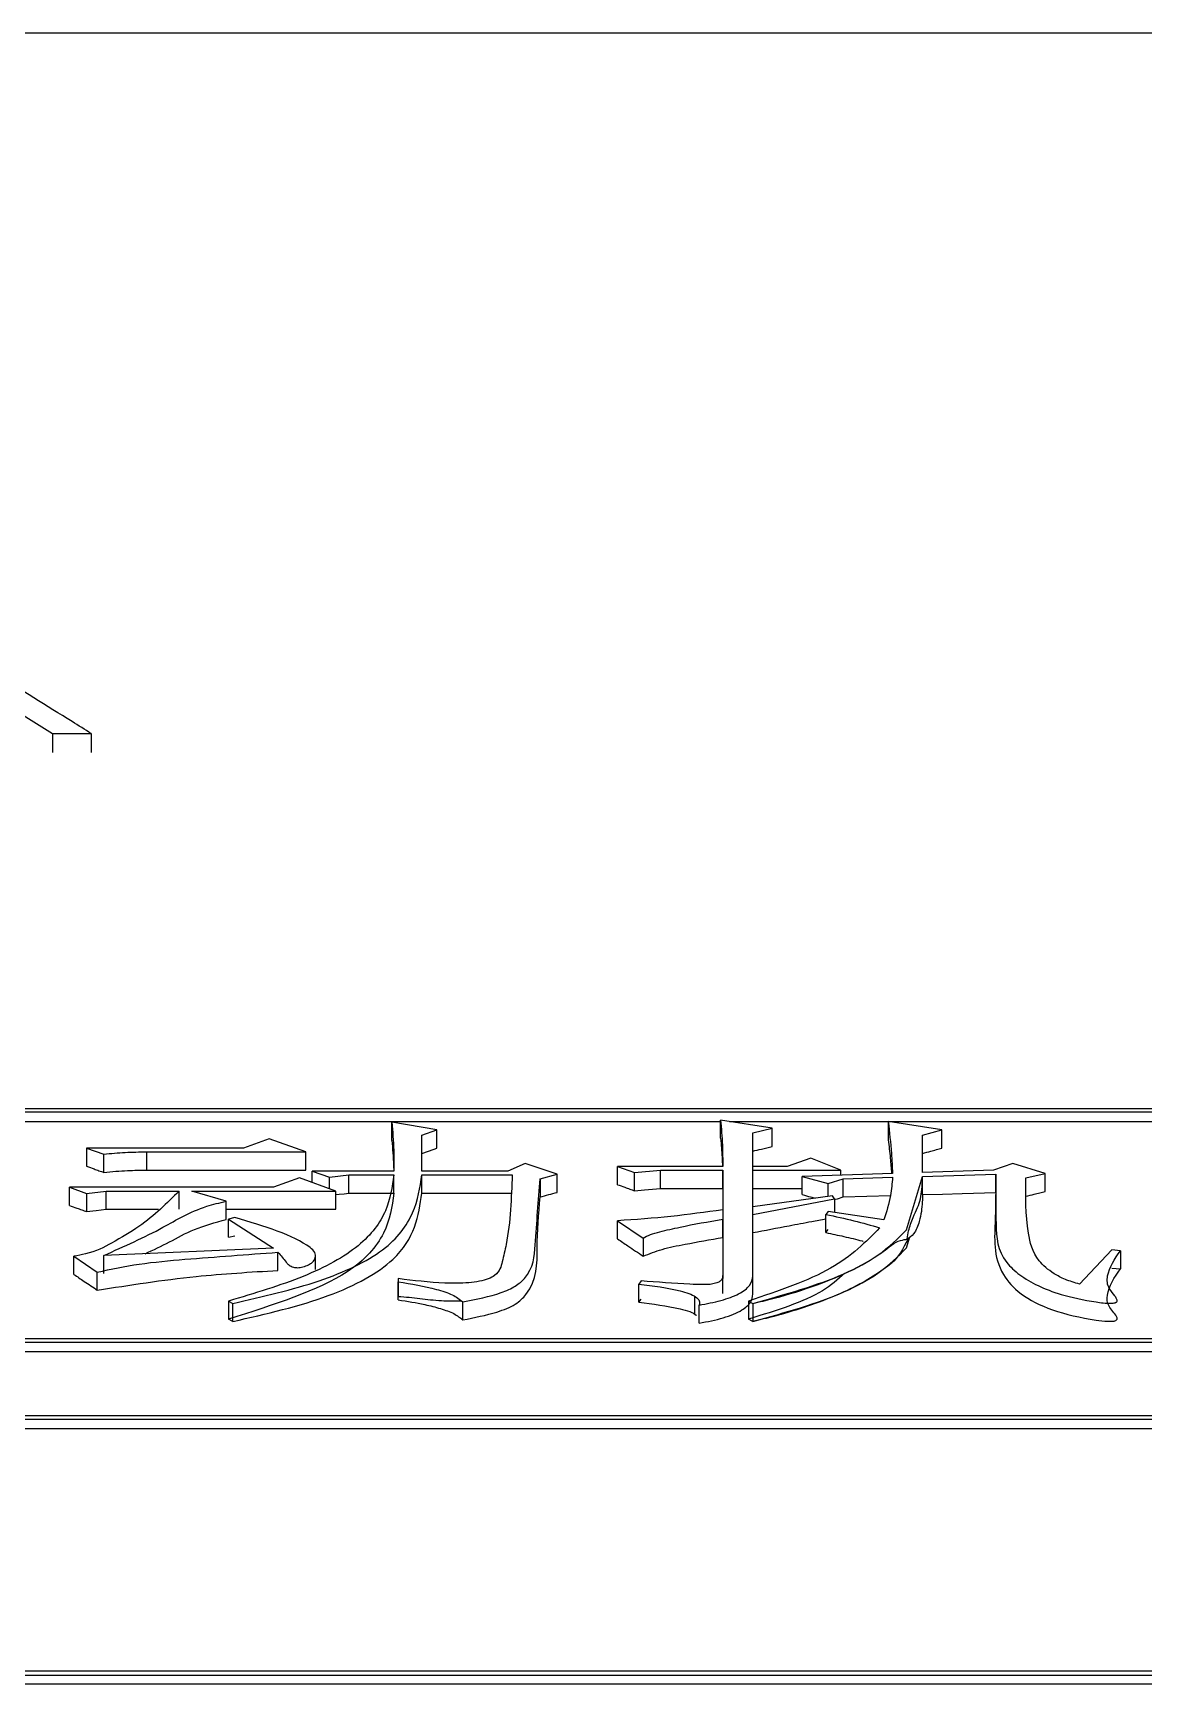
# Model space of a CAD drawing. Header units: millimetres. Extents: x 1852 to 4288, y 681 to 2404.
# Drawn here: x 2425.46 to 2431.05, y 2204.08 to 2212.39 of the extents above; entities that cross this region are included whole.
import ezdxf

# ---------------------------------------------------------------- set-up
doc = ezdxf.new("R2010")
doc.units = ezdxf.units.MM

msp = doc.modelspace()

# ---------------------------------------------------------------- linework, layer by layer
at = {"color": 7, "linetype": 'Continuous', "lineweight": 25}
for p, q in [((2442.3797, 2212.392), (2405.3797, 2212.3935)), ((2425.2602, 2209.0494), (2425.5559, 2208.8652)), ((2425.5559, 2208.8652), (2425.751, 2208.8652)), ((2425.751, 2208.8652), (2425.751, 2208.7705)), ((2440.1808, 2206.9755), (2418.1978, 2206.9761)), ((2440.1308, 2206.9581), (2418.2478, 2206.9587)), ((2424.0058, 2206.9124), (2428.919, 2206.9122)), ((2427.4911, 2206.8699), (2427.264, 2206.908)), ((2427.264, 2206.8158), (2427.264, 2206.908)), ((2429.1786, 2206.8775), (2428.919, 2206.9193)), ((2428.919, 2206.8272), (2428.919, 2206.9193)), ((2428.963, 2206.9122), (2434.4142, 2206.9121)), ((2430.0332, 2206.8698), (2429.7628, 2206.9117)), ((2429.7628, 2206.9117), (2429.7628, 2206.8195)), ((2426.6474, 2206.8241), (2426.5176, 2206.7781)), ((2426.8313, 2206.7589), (2426.6474, 2206.8241)), ((2427.4154, 2206.8432), (2427.4911, 2206.8699)), ((2427.4154, 2206.6624), (2427.4154, 2206.8432)), ((2427.4154, 2206.7511), (2427.4154, 2206.8432)), ((2427.4911, 2206.7778), (2427.4911, 2206.8699)), ((2429.0813, 2206.8546), (2429.1786, 2206.8775)), ((2429.0813, 2206.6856), (2429.0813, 2206.8546)), ((2429.0813, 2206.8539), (2429.0813, 2206.8546)), ((2429.1786, 2206.7854), (2429.1786, 2206.8775)), ((2429.9358, 2206.8431), (2430.0332, 2206.8698)), ((2429.9358, 2206.6546), (2429.9358, 2206.8431)), ((2429.9358, 2206.8423), (2429.9358, 2206.8431)), ((2430.0332, 2206.7777), (2430.0332, 2206.8698)), ((2425.7279, 2206.7781), (2425.7279, 2206.6861)), ((2425.7279, 2206.7781), (2425.8144, 2206.7474)), ((2426.5176, 2206.7781), (2425.7279, 2206.7781)), ((2425.8144, 2206.6554), (2425.8144, 2206.7474)), ((2426.0308, 2206.6669), (2426.0308, 2206.7589)), ((2426.0308, 2206.7589), (2426.8313, 2206.7589)), ((2426.8313, 2206.6669), (2426.8313, 2206.7589)), ((2427.4154, 2206.6624), (2427.4154, 2206.7511)), ((2429.0813, 2206.6856), (2429.0813, 2206.7625)), ((2429.3733, 2206.728), (2429.2543, 2206.6856)), ((2429.5248, 2206.6662), (2429.3733, 2206.728)), ((2429.9358, 2206.6553), (2429.9358, 2206.7511)), ((2426.0308, 2206.6669), (2426.8313, 2206.6669)), ((2426.8637, 2206.6624), (2426.9503, 2206.6314)), ((2427.2748, 2206.6624), (2426.8637, 2206.6624)), ((2426.8637, 2206.6041), (2426.8637, 2206.6624)), ((2426.9503, 2206.6314), (2427.0476, 2206.643)), ((2427.0476, 2206.643), (2427.2748, 2206.643)), ((2427.0476, 2206.5512), (2427.0476, 2206.643)), ((2427.2748, 2206.5512), (2427.2748, 2206.643)), ((2427.8481, 2206.6624), (2427.4154, 2206.6624)), ((2427.4154, 2206.5512), (2427.4154, 2206.643)), ((2427.4154, 2206.643), (2427.8697, 2206.643)), ((2427.9346, 2206.7011), (2427.8481, 2206.6624)), ((2428.0969, 2206.6469), (2427.9346, 2206.7011)), ((2428.0103, 2206.6236), (2428.0969, 2206.6469)), ((2428.0969, 2206.555), (2428.0969, 2206.6469)), ((2428.3998, 2206.6856), (2428.4863, 2206.6546)), ((2428.9298, 2206.6856), (2428.3998, 2206.6856)), ((2428.3998, 2206.5937), (2428.3998, 2206.6856)), ((2428.4863, 2206.6546), (2428.6161, 2206.6662)), ((2428.4863, 2206.5628), (2428.4863, 2206.6546)), ((2428.6161, 2206.6662), (2428.9298, 2206.6662)), ((2428.6161, 2206.5744), (2428.6161, 2206.6662)), ((2428.9298, 2206.6662), (2428.9298, 2206.4672)), ((2428.9298, 2206.5744), (2428.9298, 2206.6662)), ((2429.2543, 2206.6856), (2429.0813, 2206.6856)), ((2429.0813, 2206.5937), (2429.0813, 2206.6856)), ((2429.0813, 2206.6662), (2429.5248, 2206.6662)), ((2429.0813, 2206.4829), (2429.0813, 2206.6662)), ((2429.0813, 2206.5744), (2429.0813, 2206.6662)), ((2429.7844, 2206.6507), (2429.3301, 2206.6352)), ((2429.5248, 2206.6418), (2429.5248, 2206.6662)), ((2430.2928, 2206.6662), (2429.9358, 2206.6546)), ((2429.9358, 2206.6352), (2430.3036, 2206.6468)), ((2430.3902, 2206.701), (2430.2928, 2206.6662)), ((2430.3036, 2206.555), (2430.3036, 2206.6468)), ((2430.5524, 2206.6507), (2430.3902, 2206.701)), ((2430.4551, 2206.6274), (2430.5524, 2206.6507)), ((2430.5524, 2206.5588), (2430.5524, 2206.6507)), ((2425.6414, 2206.5808), (2425.7279, 2206.5496)), ((2426.669, 2206.5808), (2425.6414, 2206.5808)), ((2425.6414, 2206.4891), (2425.6414, 2206.5808)), ((2425.7279, 2206.5496), (2425.8253, 2206.5613)), ((2425.8253, 2206.5613), (2426.193, 2206.5613)), ((2425.8253, 2206.4696), (2425.8253, 2206.5613)), ((2426.193, 2206.4696), (2426.193, 2206.5613)), ((2426.2579, 2206.5613), (2426.9827, 2206.5613)), ((2426.4308, 2206.5105), (2426.258, 2206.5613)), ((2426.7988, 2206.6275), (2426.669, 2206.5808)), ((2426.9827, 2206.5613), (2426.7988, 2206.6275)), ((2426.9503, 2206.573), (2426.9503, 2206.6314)), ((2426.9827, 2206.4696), (2426.9827, 2206.5613)), ((2428.0103, 2206.6236), (2428.0103, 2206.5318)), ((2428.6161, 2206.5744), (2428.9298, 2206.5744)), ((2428.9298, 2206.5744), (2428.9298, 2206.3756)), ((2429.0813, 2206.5744), (2429.3301, 2206.5744)), ((2429.3301, 2206.6352), (2429.4599, 2206.6002)), ((2429.3301, 2206.5434), (2429.3301, 2206.6352)), ((2429.4599, 2206.6002), (2429.5356, 2206.6235)), ((2429.4599, 2206.5348), (2429.4599, 2206.6002)), ((2429.5356, 2206.6235), (2429.7844, 2206.6313)), ((2429.5356, 2206.5317), (2429.5356, 2206.6235)), ((2429.8547, 2206.3666), (2429.9358, 2206.6352)), ((2429.9358, 2206.5434), (2429.9358, 2206.6352)), ((2429.9358, 2206.6351), (2429.9358, 2206.6352)), ((2430.3042, 2206.5784), (2430.3036, 2206.5782)), ((2425.7279, 2206.5496), (2425.7279, 2206.4579)), ((2426.4308, 2206.4189), (2426.4308, 2206.5105)), ((2427.0476, 2206.5512), (2427.2748, 2206.5512)), ((2427.4154, 2206.5512), (2427.8697, 2206.5512)), ((2429.4815, 2206.5378), (2429.0813, 2206.4829)), ((2429.0813, 2206.4436), (2429.4923, 2206.5221)), ((2429.0813, 2206.3913), (2429.0813, 2206.4829)), ((2429.4923, 2206.5221), (2429.4815, 2206.5378)), ((2429.4923, 2206.5221), (2429.4923, 2206.4543)), ((2429.5356, 2206.5317), (2429.7738, 2206.5392)), ((2425.8253, 2206.4696), (2426.0889, 2206.4696)), ((2426.4308, 2206.4696), (2426.9827, 2206.4696)), ((2426.4743, 2206.4279), (2426.4418, 2206.42)), ((2426.4418, 2206.42), (2426.669, 2206.2733)), ((2426.4418, 2206.3285), (2426.4418, 2206.42)), ((2428.4, 2206.4119), (2428.5294, 2206.3251)), ((2428.4, 2206.3204), (2428.4, 2206.4119)), ((2428.9298, 2206.42), (2428.9298, 2206.137)), ((2428.9298, 2206.3284), (2428.9298, 2206.42)), ((2429.0813, 2206.133), (2429.0813, 2206.4436)), ((2429.0813, 2206.4423), (2429.0813, 2206.4436)), ((2429.4599, 2206.4593), (2429.4491, 2206.4436)), ((2429.4491, 2206.352), (2429.4491, 2206.4436)), ((2429.7411, 2206.416), (2429.4599, 2206.4593)), ((2430.3023, 2206.4743), (2430.3023, 2206.3815)), ((2426.4418, 2206.3285), (2426.4743, 2206.3364)), ((2428.5294, 2206.3251), (2428.5294, 2206.2337)), ((2428.9298, 2206.3284), (2428.9298, 2206.1215)), ((2429.0813, 2206.0418), (2429.0813, 2206.3521)), ((2429.4491, 2206.352), (2429.4599, 2206.3678)), ((2429.8547, 2206.2751), (2429.8716, 2206.331)), ((2425.663, 2206.1421), (2425.663, 2206.2334)), ((2425.663, 2206.2334), (2425.7816, 2206.1534)), ((2426.669, 2206.2733), (2425.8144, 2206.2374)), ((2425.8144, 2206.1461), (2425.8144, 2206.2374)), ((2426.6907, 2206.162), (2426.6907, 2206.2533)), ((2426.8795, 2206.1665), (2426.8795, 2206.2336)), ((2430.8878, 2206.2652), (2430.7256, 2206.0927)), ((2430.9311, 2206.2612), (2430.8878, 2206.2652)), ((2430.9311, 2206.2612), (2430.9311, 2206.1699)), ((2425.7816, 2206.0622), (2425.7816, 2206.1534)), ((2430.8878, 2206.1739), (2430.9311, 2206.1699)), ((2427.2964, 2206.1205), (2427.2964, 2206.0294)), ((2427.2964, 2206.0137), (2427.2964, 2206.1048)), ((2428.5188, 2206.1088), (2428.508, 2206.0927)), ((2428.508, 2206.0016), (2428.508, 2206.0927)), ((2428.9298, 2206.0458), (2428.9298, 2206.137)), ((2429.0813, 2206.0418), (2429.0813, 2206.133)), ((2426.4419, 2206.0077), (2426.4419, 2205.9167)), ((2426.4419, 2206.0077), (2426.4634, 2205.9955)), ((2426.4634, 2205.9045), (2426.4634, 2205.9955)), ((2427.2964, 2206.0137), (2427.2964, 2206.0294)), ((2427.621, 2205.9125), (2427.621, 2206.0035)), ((2428.508, 2206.0016), (2428.5188, 2206.0177)), ((2428.7889, 2205.9399), (2428.7889, 2206.0308)), ((2428.8108, 2205.8963), (2428.8109, 2205.9873)), ((2429.0596, 2206.0076), (2429.0596, 2205.9166)), ((2429.0596, 2206.0076), (2429.0813, 2205.9954)), ((2429.0813, 2205.9954), (2429.0813, 2205.9045)), ((2426.4634, 2205.9045), (2426.4419, 2205.9167)), ((2429.0813, 2205.9045), (2429.0596, 2205.9166)), ((2418.2479, 2205.8196), (2440.1309, 2205.819)), ((2418.1979, 2205.8006), (2440.1809, 2205.8001)), ((2418.1979, 2205.7545), (2440.1809, 2205.7539)), ((2440.1309, 2205.4297), (2418.1479, 2205.4302)), ((2440.0809, 2205.4103), (2418.1979, 2205.4108)), ((2418.1979, 2205.3656), (2440.0809, 2205.3651)), ((2418.1479, 2204.1241), (2440.1309, 2204.1236)), ((2418.1479, 2204.0796), (2440.1309, 2204.0791)), ((2418.1979, 2204.1451), (2440.0809, 2204.1446))]:
    msp.add_line(p, q, dxfattribs=at)
at = {"color": 7, "linetype": 'Continuous', "lineweight": 25, "flags": 128}
for points in [[(2425.5559, 2208.8652), (2425.5559, 2208.8412), (2425.5559, 2208.8173), (2425.5559, 2208.7705)], [(2428.4863, 2206.5628), (2428.5351, 2206.5671), (2428.5756, 2206.5708), (2428.6161, 2206.5744)], [(2426.9827, 2206.5434), (2426.9989, 2206.5454), (2427.0233, 2206.5483), (2427.0476, 2206.5512)], [(2429.9358, 2206.5434), (2430.0355, 2206.5465), (2430.1352, 2206.5497), (2430.3036, 2206.555)], [(2425.7279, 2206.4579), (2425.7766, 2206.4638), (2425.8253, 2206.4696)]]:
    msp.add_lwpolyline(points, dxfattribs=at)
at = {"color": 7, "linetype": 'Continuous', "lineweight": 25}
for points, knots in [([(2425.751, 2208.8652), (2425.7189, 2208.8853), (2425.5584, 2208.9862), (2425.2507, 2209.176), (2424.9751, 2209.3392), (2424.8279, 2209.4263)], [0, 0, 0, 0, 0.104313, 0.521568, 1, 1, 1, 1]), ([(2427.264, 2206.908), (2427.2679, 2206.8612), (2427.2747, 2206.7799), (2427.2747, 2206.6974), (2427.2748, 2206.6624)], [0, 0, 0, 0, 0.5756678, 1, 1, 1, 1]), ([(2428.919, 2206.9193), (2428.9226, 2206.8772), (2428.9291, 2206.7998), (2428.9296, 2206.7213), (2428.9298, 2206.6856)], [0, 0, 0, 0, 0.5442719, 1, 1, 1, 1]), ([(2429.7628, 2206.9117), (2429.7687, 2206.8584), (2429.7784, 2206.7719), (2429.7827, 2206.6843), (2429.7844, 2206.6507)], [0, 0, 0, 0, 0.617116, 1, 1, 1, 1]), ([(2427.264, 2206.8158), (2427.2677, 2206.7744), (2427.2723, 2206.7245), (2427.2734, 2206.6739), (2427.2735, 2206.6652)], [0, 0, 0, 0, 0.82802, 1, 1, 1, 1]), ([(2428.919, 2206.8272), (2428.922, 2206.7954), (2428.9263, 2206.7485), (2428.9277, 2206.701), (2428.9281, 2206.6856)], [0, 0, 0, 0, 0.675043, 1, 1, 1, 1]), ([(2429.7628, 2206.8195), (2429.7665, 2206.7887), (2429.7734, 2206.7327), (2429.7773, 2206.676), (2429.7791, 2206.6505)], [0, 0, 0, 0, 0.550115, 1, 1, 1, 1]), ([(2425.8144, 2206.7474), (2425.8499, 2206.7509), (2425.9209, 2206.7578), (2425.9941, 2206.7586), (2426.0308, 2206.7589)], [0, 0, 0, 0, 0.498867, 1, 1, 1, 1]), ([(2427.4154, 2206.7511), (2427.4217, 2206.7533), (2427.4343, 2206.7578), (2427.4533, 2206.7645), (2427.4722, 2206.7711), (2427.4848, 2206.7756), (2427.4911, 2206.7778)], [0, 0, 0, 0, 0.25, 0.5, 0.75, 1, 1, 1, 1]), ([(2429.0813, 2206.7625), (2429.0955, 2206.7659), (2429.1189, 2206.7714), (2429.1514, 2206.779), (2429.1695, 2206.7832), (2429.1786, 2206.7854)], [0, 0, 0, 0, 0.439881, 0.71994, 1, 1, 1, 1]), ([(2429.9358, 2206.7511), (2429.9495, 2206.7548), (2429.9725, 2206.7611), (2430.005, 2206.77), (2430.0238, 2206.7752), (2430.0332, 2206.7777)], [0, 0, 0, 0, 0.420135, 0.710067, 1, 1, 1, 1]), ([(2425.7279, 2206.6861), (2425.7403, 2206.6818), (2425.7609, 2206.6744), (2425.7897, 2206.6642), (2425.8062, 2206.6583), (2425.8144, 2206.6554)], [0, 0, 0, 0, 0.428609, 0.7143039, 1, 1, 1, 1]), ([(2425.8144, 2206.6554), (2425.8542, 2206.6592), (2425.9253, 2206.6661), (2425.9985, 2206.6667), (2426.0308, 2206.6669)], [0, 0, 0, 0, 0.558823, 1, 1, 1, 1]), ([(2427.2748, 2206.643), (2427.2661, 2206.5827), (2427.2487, 2206.4619), (2427.1178, 2206.2803), (2426.8303, 2206.1233), (2426.5725, 2206.0466), (2426.4419, 2206.0077)], [0, 0, 0, 0, 0.244354, 0.489935, 0.74136, 1, 1, 1, 1]), ([(2426.4634, 2205.9955), (2426.6141, 2206.0301), (2426.9106, 2206.098), (2427.2472, 2206.2578), (2427.386, 2206.4515), (2427.4056, 2206.5793), (2427.4154, 2206.643)], [0, 0, 0, 0, 0.260193, 0.511851, 0.756551, 1, 1, 1, 1]), ([(2427.8697, 2206.643), (2427.8659, 2206.5262), (2427.8611, 2206.3808), (2427.8216, 2206.2117), (2427.8063, 2206.1498), (2427.7518, 2206.1181), (2427.7054, 2206.1059), (2427.6316, 2206.0963), (2427.4895, 2206.0965), (2427.3736, 2206.1109), (2427.2964, 2206.1205)], [0, 0, 0, 0, 0.489896, 0.610272, 0.706493, 0.735858, 0.765559, 0.797173, 0.865064, 1, 1, 1, 1]), ([(2430.3036, 2206.6468), (2430.3035, 2206.5631), (2430.3034, 2206.4167), (2430.312, 2206.2403), (2430.4206, 2206.1391), (2430.512, 2206.0842), (2430.6399, 2206.0352), (2430.7678, 2206.0082), (2430.8612, 2205.9956), (2430.8942, 2205.9971), (2430.9033, 2205.9987), (2430.9086, 2206.0006), (2430.9126, 2206.003), (2430.9165, 2206.0092), (2430.9127, 2206.0201), (2430.8987, 2206.0406), (2430.8651, 2206.0776), (2430.8608, 2206.1567), (2430.903, 2206.2194), (2430.9311, 2206.2612)], [0, 0, 0, 0, 0.249545, 0.436315, 0.501271, 0.564646, 0.626364, 0.704484, 0.733965, 0.739063, 0.743353, 0.745337, 0.747325, 0.751675, 0.763079, 0.778003, 0.812665, 0.875175, 1, 1, 1, 1]), ([(2426.193, 2206.5613), (2426.1323, 2206.5004), (2426.0406, 2206.4086), (2425.8684, 2206.3062), (2425.7615, 2206.2504), (2425.6831, 2206.2368), (2425.663, 2206.2334)], [0, 0, 0, 0, 0.493221, 0.743655, 0.934367, 1, 1, 1, 1]), ([(2427.6211, 2206.0034), (2427.689, 2206.0169), (2427.7896, 2206.0367), (2427.8895, 2206.0815), (2427.9776, 2206.1607), (2427.9895, 2206.349), (2428.002, 2206.5137), (2428.0103, 2206.6236)], [0, 0, 0, 0, 0.132838, 0.196641, 0.258559, 0.505709, 1, 1, 1, 1]), ([(2428.3998, 2206.5937), (2428.4121, 2206.5893), (2428.4327, 2206.5819), (2428.4616, 2206.5716), (2428.4781, 2206.5657), (2428.4863, 2206.5628)], [0, 0, 0, 0, 0.4286115, 0.7143059, 1, 1, 1, 1]), ([(2429.7844, 2206.6313), (2429.7819, 2206.6008), (2429.776, 2206.5292), (2429.7538, 2206.4572), (2429.7411, 2206.416)], [0, 0, 0, 0, 0.426568, 1, 1, 1, 1]), ([(2429.8587, 2206.3205), (2429.8608, 2206.3345), (2429.865, 2206.363), (2429.8894, 2206.4403), (2429.9236, 2206.4925), (2429.933, 2206.5724), (2429.9351, 2206.6169), (2429.9357, 2206.6304), (2429.9358, 2206.6352)], [0, 0, 0, 0, 0.068352, 0.139472, 0.508143, 0.851675, 0.94747, 1, 1, 1, 1]), ([(2430.7256, 2206.0927), (2430.7008, 2206.1002), (2430.6518, 2206.115), (2430.5788, 2206.1543), (2430.4925, 2206.2312), (2430.4534, 2206.3976), (2430.4544, 2206.5355), (2430.4551, 2206.6274)], [0, 0, 0, 0, 0.065694, 0.129902, 0.255713, 0.503859, 1, 1, 1, 1]), ([(2430.4551, 2206.5356), (2430.4694, 2206.539), (2430.4927, 2206.5446), (2430.5252, 2206.5523), (2430.5433, 2206.5567), (2430.5524, 2206.5588)], [0, 0, 0, 0, 0.44, 0.72, 1, 1, 1, 1]), ([(2425.6414, 2206.4891), (2425.6537, 2206.4846), (2425.6743, 2206.4772), (2425.7032, 2206.4668), (2425.7197, 2206.4609), (2425.7279, 2206.4579)], [0, 0, 0, 0, 0.428613, 0.714306, 1, 1, 1, 1]), ([(2425.8144, 2206.2374), (2425.9174, 2206.283), (2426.0974, 2206.3628), (2426.2647, 2206.4705), (2426.3971, 2206.5024), (2426.4308, 2206.5105)], [0, 0, 0, 0, 0.498749, 0.872406, 1, 1, 1, 1]), ([(2427.2748, 2206.5512), (2427.265, 2206.4838), (2427.2455, 2206.3487), (2427.0342, 2206.1039), (2426.6684, 2205.9883), (2426.4419, 2205.9167)], [0, 0, 0, 0, 0.274345, 0.550604, 1, 1, 1, 1]), ([(2426.4634, 2205.9045), (2426.6321, 2205.9433), (2426.9628, 2206.0193), (2427.3694, 2206.2467), (2427.3981, 2206.4364), (2427.4154, 2206.5512)], [0, 0, 0, 0, 0.291461, 0.571537, 1, 1, 1, 1]), ([(2427.6211, 2205.9125), (2427.6806, 2205.9242), (2427.78, 2205.9438), (2427.8919, 2205.9894), (2427.9993, 2206.0976), (2427.9907, 2206.2853), (2428.0035, 2206.4465), (2428.0103, 2206.5318)], [0, 0, 0, 0, 0.117242, 0.195683, 0.274072, 0.616161, 1, 1, 1, 1]), ([(2428.0103, 2206.5318), (2428.0247, 2206.5357), (2428.0536, 2206.5434), (2428.0825, 2206.5512), (2428.0969, 2206.555)], [0, 0, 0, 0, 0.5, 1, 1, 1, 1]), ([(2429.3301, 2206.5434), (2429.344, 2206.5396), (2429.3656, 2206.5338), (2429.3873, 2206.528), (2429.395, 2206.5259)], [0, 0, 0, 0, 0.643901, 1, 1, 1, 1]), ([(2429.4923, 2206.5184), (2429.4941, 2206.519), (2429.5086, 2206.5234), (2429.523, 2206.5279), (2429.5356, 2206.5317)], [0, 0, 0, 0, 0.125351, 1, 1, 1, 1]), ([(2429.9358, 2206.5434), (2429.9358, 2206.5421), (2429.9353, 2206.53), (2429.9335, 2206.4851), (2429.926, 2206.4203), (2429.8923, 2206.3379), (2429.87, 2206.3264), (2429.8587, 2206.3205)], [0, 0, 0, 0, 0.0144486, 0.1335513, 0.4957535, 0.7437002, 1, 1, 1, 1]), ([(2430.3036, 2206.555), (2430.3033, 2206.5096), (2430.3023, 2206.3733), (2430.2854, 2206.197), (2430.4194, 2206.0415), (2430.5799, 2205.9584), (2430.7475, 2205.9197), (2430.8545, 2205.9059), (2430.8858, 2205.9054), (2430.8996, 2205.9069), (2430.9078, 2205.909), (2430.9132, 2205.9125), (2430.9163, 2205.9193), (2430.9067, 2205.9434), (2430.8657, 2205.9812), (2430.86, 2206.065), (2430.9015, 2206.1263), (2430.9311, 2206.1699)], [0, 0, 0, 0, 0.135472, 0.406763, 0.50628, 0.604985, 0.704283, 0.727912, 0.736946, 0.74078, 0.744655, 0.748047, 0.752351, 0.764139, 0.816594, 0.869623, 1, 1, 1, 1]), ([(2426.0221, 2206.2461), (2426.0638, 2206.2655), (2426.1497, 2206.3053), (2426.2628, 2206.372), (2426.3745, 2206.4032), (2426.4308, 2206.4189)], [0, 0, 0, 0, 0.319596, 0.657164, 1, 1, 1, 1]), ([(2426.6907, 2206.2533), (2426.7053, 2206.2369), (2426.7236, 2206.2163), (2426.7418, 2206.1909), (2426.7574, 2206.1817), (2426.7721, 2206.1774), (2426.781, 2206.176), (2426.7904, 2206.1754), (2426.8032, 2206.1765), (2426.8232, 2206.1811), (2426.8445, 2206.1897), (2426.87, 2206.2048), (2426.8808, 2206.2267), (2426.8807, 2206.2528), (2426.7863, 2206.3356), (2426.6215, 2206.3844), (2426.4743, 2206.4279)], [0, 0, 0, 0, 0.122721, 0.15416, 0.184961, 0.198897, 0.205533, 0.212114, 0.225991, 0.241808, 0.277356, 0.311034, 0.368969, 0.430506, 0.491702, 1, 1, 1, 1]), ([(2428.9298, 2206.4672), (2428.8435, 2206.4551), (2428.6707, 2206.4307), (2428.4903, 2206.4182), (2428.4, 2206.4119)], [0, 0, 0, 0, 0.499593, 1, 1, 1, 1]), ([(2428.5294, 2206.3251), (2428.5408, 2206.3312), (2428.5638, 2206.3438), (2428.6296, 2206.3609), (2428.7487, 2206.3884), (2428.8572, 2206.4073), (2428.9298, 2206.42)], [0, 0, 0, 0, 0.120416, 0.244636, 0.495058, 1, 1, 1, 1]), ([(2429.0813, 2206.3521), (2429.1421, 2206.3637), (2429.241, 2206.3826), (2429.3636, 2206.406), (2429.4254, 2206.4177), (2429.4491, 2206.4222)], [0, 0, 0, 0, 0.4959559, 0.8067962, 1, 1, 1, 1]), ([(2429.4491, 2206.4436), (2429.4968, 2206.4336), (2429.591, 2206.4139), (2429.677, 2206.3888), (2429.7195, 2206.3765)], [0, 0, 0, 0, 0.507162, 1, 1, 1, 1]), ([(2428.4, 2206.3204), (2428.4174, 2206.3088), (2428.4476, 2206.2886), (2428.4908, 2206.2596), (2428.5165, 2206.2423), (2428.5294, 2206.2337)], [0, 0, 0, 0, 0.4031195, 0.7015597, 1, 1, 1, 1]), ([(2428.5294, 2206.2337), (2428.5599, 2206.2459), (2428.6218, 2206.2706), (2428.7634, 2206.2984), (2428.8666, 2206.317), (2428.9298, 2206.3284)], [0, 0, 0, 0, 0.2729687, 0.5543374, 1, 1, 1, 1]), ([(2429.7195, 2206.3765), (2429.6497, 2206.305), (2429.5081, 2206.1598), (2429.2106, 2206.0588), (2429.0596, 2206.0076)], [0, 0, 0, 0, 0.492671, 1, 1, 1, 1]), ([(2429.0813, 2205.9954), (2429.244, 2206.041), (2429.4864, 2206.1088), (2429.7327, 2206.2435), (2429.8115, 2206.323), (2429.8547, 2206.3666)], [0, 0, 0, 0, 0.480373, 0.715158, 1, 1, 1, 1]), ([(2429.8632, 2206.3194), (2429.8374, 2206.2719), (2429.811, 2206.2235), (2429.7731, 2206.1925), (2429.7072, 2206.1412), (2429.5481, 2206.0476), (2429.3167, 2205.9646), (2429.152, 2205.9211), (2429.0993, 2205.9087), (2429.0813, 2205.9045)], [0, 0, 0, 0, 0.172585, 0.175983, 0.205093, 0.521257, 0.851512, 0.949107, 1, 1, 1, 1]), ([(2429.0813, 2205.9954), (2429.0985, 2205.9995), (2429.268, 2206.0394), (2429.4985, 2206.1163), (2429.6806, 2206.2169), (2429.7499, 2206.2658), (2429.7712, 2206.2822), (2429.7773, 2206.287), (2429.811, 2206.3134), (2429.8374, 2206.3164), (2429.8632, 2206.3194)], [0, 0, 0, 0, 0.048659, 0.478007, 0.711563, 0.794803, 0.817387, 0.823945, 0.827352, 1, 1, 1, 1]), ([(2429.4491, 2206.352), (2429.4794, 2206.3457), (2429.5416, 2206.3328), (2429.604, 2206.318), (2429.6351, 2206.3091), (2429.6371, 2206.3085)], [0, 0, 0, 0, 0.472115, 0.967418, 1, 1, 1, 1]), ([(2425.7816, 2206.1534), (2425.8509, 2206.1681), (2425.9908, 2206.1977), (2426.301, 2206.225), (2426.5347, 2206.242), (2426.6907, 2206.2533)], [0, 0, 0, 0, 0.246072, 0.496734, 1, 1, 1, 1]), ([(2429.0813, 2205.9045), (2429.244, 2205.9499), (2429.4863, 2206.0176), (2429.7326, 2206.1522), (2429.8115, 2206.2316), (2429.8547, 2206.2751)], [0, 0, 0, 0, 0.480491, 0.715254, 1, 1, 1, 1]), ([(2425.7816, 2206.0622), (2425.9454, 2206.0881), (2426.24, 2206.1347), (2426.5521, 2206.1536), (2426.6907, 2206.162)], [0, 0, 0, 0, 0.5559142, 1, 1, 1, 1]), ([(2429.5434, 2206.147), (2429.5096, 2206.1166), (2429.4053, 2206.0229), (2429.1991, 2205.9595), (2429.0596, 2205.9166)], [0, 0, 0, 0, 0.323931, 1, 1, 1, 1]), ([(2425.663, 2206.1421), (2425.6805, 2206.1303), (2425.709, 2206.1112), (2425.7486, 2206.0846), (2425.7706, 2206.0697), (2425.7816, 2206.0622)], [0, 0, 0, 0, 0.442564, 0.721282, 1, 1, 1, 1]), ([(2427.2964, 2206.1205), (2427.2964, 2206.1176), (2427.2964, 2206.1124), (2427.2964, 2206.1071), (2427.2964, 2206.1048)], [0, 0, 0, 0, 0.56, 1, 1, 1, 1]), ([(2427.2964, 2206.1048), (2427.3621, 2206.0937), (2427.46, 2206.0771), (2427.5728, 2206.0412), (2427.6051, 2206.0159), (2427.621, 2206.0035)], [0, 0, 0, 0, 0.509707, 0.758863, 1, 1, 1, 1]), ([(2428.508, 2206.0927), (2428.58, 2206.0839), (2428.6698, 2206.073), (2428.7601, 2206.0463), (2428.7954, 2206.0295), (2428.8162, 2206.0088), (2428.8126, 2205.9944), (2428.8109, 2205.9873)], [0, 0, 0, 0, 0.513521, 0.639448, 0.762318, 0.88191, 1, 1, 1, 1]), ([(2428.9301, 2206.137), (2428.9295, 2206.1291), (2428.9286, 2206.1172), (2428.9108, 2206.1028), (2428.8878, 2206.0947), (2428.8589, 2206.0902), (2428.817, 2206.0899), (2428.7031, 2206.0949), (2428.6006, 2206.1027), (2428.5188, 2206.1088)], [0, 0, 0, 0, 0.116135, 0.174978, 0.235386, 0.296971, 0.360825, 0.490326, 1, 1, 1, 1]), ([(2428.8109, 2205.9873), (2428.8485, 2205.9943), (2428.9227, 2206.0083), (2429.0138, 2206.0419), (2429.0728, 2206.0853), (2429.0785, 2206.1172), (2429.0813, 2206.133)], [0, 0, 0, 0, 0.2601448, 0.513561, 0.7588753, 1, 1, 1, 1]), ([(2427.6147, 2206.0077), (2427.5807, 2206.0069), (2427.5092, 2206.0053), (2427.4057, 2206.0202), (2427.3328, 2206.0264), (2427.2964, 2206.0294)], [0, 0, 0, 0, 0.311718, 0.656171, 1, 1, 1, 1]), ([(2427.2964, 2206.0137), (2427.3418, 2206.0064), (2427.4161, 2205.9945), (2427.5092, 2205.9705), (2427.5802, 2205.9459), (2427.6075, 2205.9235), (2427.621, 2205.9125)], [0, 0, 0, 0, 0.348073, 0.570364, 0.788384, 1, 1, 1, 1]), ([(2428.508, 2206.0016), (2428.5776, 2205.9926), (2428.6822, 2205.9792), (2428.7838, 2205.9501), (2428.7964, 2205.9351), (2428.7968, 2205.9346)], [0, 0, 0, 0, 0.659998, 0.98999, 1, 1, 1, 1]), ([(2428.8108, 2205.8963), (2428.8529, 2205.9043), (2428.9356, 2205.92), (2429.026, 2205.9573), (2429.0748, 2206.0001), (2429.0791, 2206.028), (2429.0813, 2206.0418)], [0, 0, 0, 0, 0.290992, 0.572857, 0.787844, 1, 1, 1, 1])]:
    msp.add_open_spline(points, degree=3, knots=knots, dxfattribs=at)

doc.saveas('drawing.dxf')
